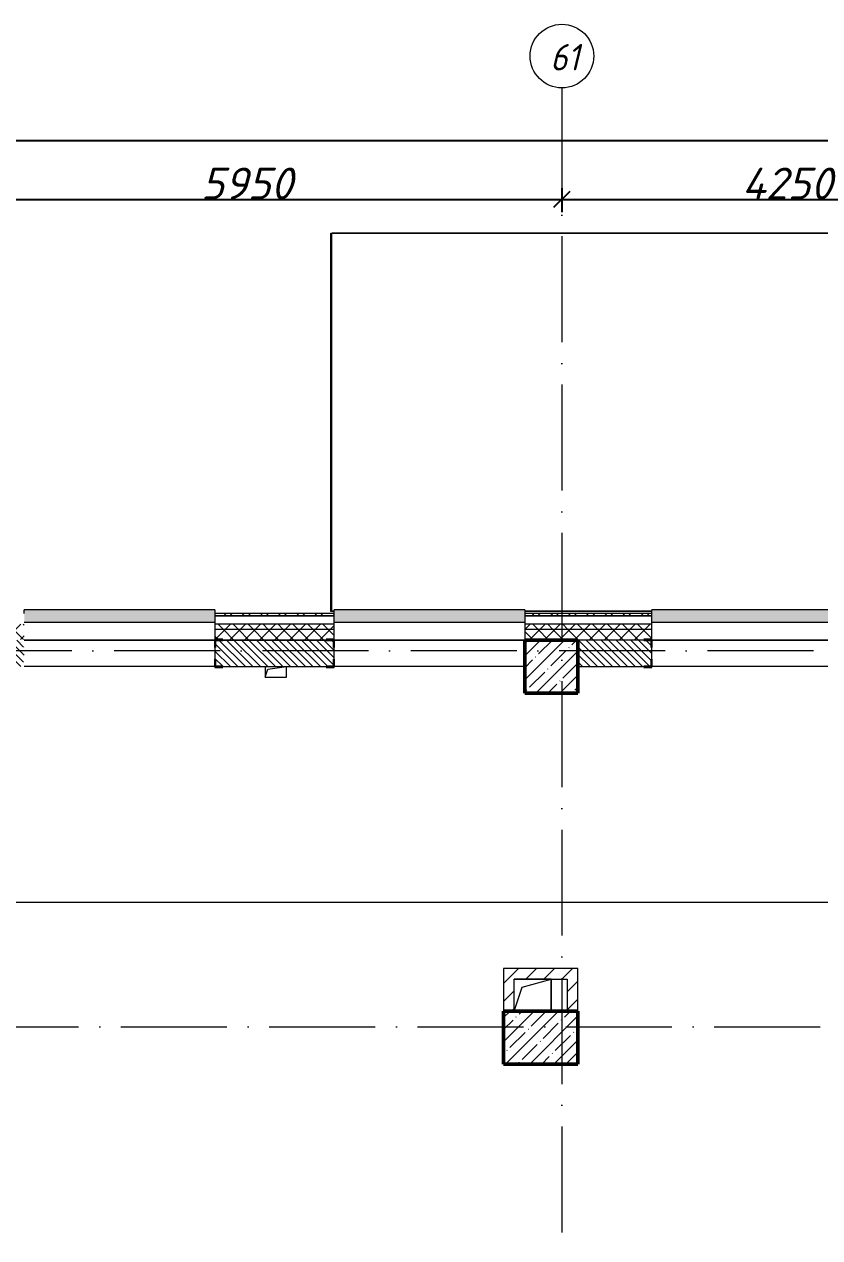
# Model space of a CAD drawing. Header units: millimetres. Extents: x -537608 to 253996, y -217170 to 186033.
# Drawn here: x -65657 to -58148, y -116231 to -104780 of the extents above; entities that cross this region are included whole.
import ezdxf

# ---------------------------------------------------------------- set-up
doc = ezdxf.new("R2010")
doc.units = ezdxf.units.MM
doc.linetypes.add('50_200_ШТРИХ_1Т_ш5_п1_п1_', pattern=[1400, 1000, -200, 0, -200])
for name, color, linetype, lineweight in [('A-____-____-DIMS', 7, 'Continuous', 9), ('A-FLOR-____-OTLN', 7, 'Continuous', 9), ('A-GENM-____-MCUT', 7, 'Continuous', 25), ('A-GENM-____-OTLN', 7, 'Continuous', 9), ('A-GENM-____-OTLN-1', 7, 'Continuous', 25), ('A-GLAZ-____-OTLN', 7, 'Continuous', 9), ('A-ROOF-____-OTLN', 7, 'Continuous', 9), ('A-WALL-____-MCUT', 7, 'Continuous', 13), ('A-WALL-____-MCUT-1', 7, 'Continuous', 9), ('A-WALL-____-OTLN', 7, 'Continuous', 9), ('A-WALL-____-PATT-1', 7, 'Continuous', 9), ('A-WALL-FNSH-MCUT-1', 7, 'Continuous', 9), ('I-WALL-____-OTLN', 7, 'Continuous', 9), ('S-COLS-____-MCUT', 7, 'Continuous', 50), ('S-COLS-____-OTLN', 7, 'Continuous', 9), ('S-GRID-____-IDEN', 7, 'Continuous', 9), ('S-GRID-____-OTLN-1', 7, '50_200_ШТРИХ_1Т_ш5_п1_п1_', 9)]:
    doc.layers.add(name, color=color, linetype=linetype, lineweight=lineweight)
doc.layers.add('A-GLAZ-____-OTLN-1', color=7, linetype='Continuous', lineweight=9, true_color=0xc0c0c0)
doc.layers.add('G-____-____-SYMB-1', color=9, linetype='Continuous', lineweight=9, true_color=0x808080)
doc.styles.add('ISOCPEUR_I', font='isocpeui.ttf', dxfattribs={"height": 300})
doc.styles.add('ISOCPEUR_I_9', font='isocpeui.ttf', dxfattribs={"width": 0.9, "height": 250})
doc.dimstyles.new('ISO-2_5_0_9К_БОЛЬШОЙ_ОСИ', dxfattribs={"dimscale": 304.8, "dimtxt": 248.995294, "dimasz": 0.492126, "dimexe": 0.393701, "dimexo": 0, "dimgap": 0, "dimtad": 1, "dimdec": 0, "dimzin": 0, "dimdsep": 46, "dimtxsty": 'ISOCPEUR_I', "dimblk1": 'OBLIQUE', "dimblk2": 'OBLIQUE', "dimsah": 1, "dimcen": 0.09, "dimdle": 0.393701, "dimazin": 0, "dimtfac": 1, "dimtdec": 4, "dimtix": 1, "dimtmove": 0, "dimatfit": 3, "dimfxl": 1, "dimtvp": 1, "dimtolj": 1, "dimtzin": 0, "dimarcsym": 2})
doc.dimstyles.new('ISO-2_5_0_9К_БОЛЬШОЙ_ОСИ_2', dxfattribs={"dimscale": 304.8, "dimtxt": 248.995294, "dimasz": 0.492126, "dimexe": 0.393701, "dimexo": 0, "dimgap": 0, "dimtad": 1, "dimdec": 0, "dimzin": 0, "dimdsep": 46, "dimtxsty": 'ISOCPEUR_I_9', "dimblk1": 'OBLIQUE', "dimblk2": 'OBLIQUE', "dimsah": 1, "dimcen": 0.09, "dimdle": 0.393701, "dimazin": 0, "dimtfac": 1, "dimtdec": 4, "dimtix": 1, "dimtmove": 2, "dimatfit": 3, "dimfxl": 1, "dimtvp": 1, "dimtolj": 1, "dimtzin": 0, "dimarcsym": 2})
pattern_1 = [(135, (-149681.9, -196272.377), (-35.35534, -35.35534), [])]
pattern_2 = [(45, (-149681.9, -196272.38), (-85.53659, 85.53659), []), (45, (-149624.87, -196272.38), (-85.53659, 85.53659), [])]
pattern_3 = [(45, (-149681.9, -196272.38), (-70.71068, 70.71068), []), (135, (-149681.9, -196272.38), (-70.71068, -70.71068), [])]
pattern_4 = [(45, (-149681.9, -196272.38), (-84.85281, 84.85281), [])]

# ---------------------------------------------------------------- blocks, each defined once
blk = doc.blocks.new('BSC_Колонна _Прямоугольная - 500х500-V39-АР1_План отверстий 2 этажа в осях 1-64_Ю-ЯЯ')
at = {"layer": 'S-COLS-____-OTLN'}
h = blk.add_hatch(dxfattribs=at)
h.set_pattern_fill('FP_49', color=256, style=0, pattern_type=2)
h.set_pattern_definition([(45, (-89000, -85431.04), (-114.04925, 114.04925), []), (45, (-88885.95, -85431.04), (-114.04925, 114.04925), [201.613, -40.323, 3.353, -36.97])])
h.paths.add_polyline_path([(-250, -250), (250, -250), (250, 250), (-250, 250)], flags=0)
at = {"layer": 'S-COLS-____-MCUT'}
for p, q in [((250, 250), (-250, 250)), ((-250, 250), (-250, -250)), ((250, -250), (250, 250)), ((-250, -250), (250, -250))]:
    blk.add_line(p, q, dxfattribs=at)
blk = doc.blocks.new('BSC_Колонна _Прямоугольная - 500х700-V143-АР1_План отверстий 2 этажа в осях 1-64_Ю-ЯЯ')
at = {"layer": 'S-COLS-____-OTLN'}
h = blk.add_hatch(dxfattribs=at)
h.set_pattern_fill('FP_156', color=256, style=0, pattern_type=2)
h.set_pattern_definition([(315, (-81931.04, 88900), (114.04925, 114.04925), []), (315, (-81931.04, 88785.95), (114.04925, 114.04925), [201.613, -40.323, 3.353, -36.97])])
h.paths.add_polyline_path([(-250, -350), (250, -350), (250, 350), (-250, 350)], flags=0)
at = {"layer": 'S-COLS-____-MCUT'}
for p, q in [((250, 350), (-250, 350)), ((-250, 350), (-250, -350)), ((250, -350), (250, 350)), ((-250, -350), (250, -350))]:
    blk.add_line(p, q, dxfattribs=at)
blk = doc.blocks.new('Фахверк_СКБ_Уголок - 250_2700-27497298-АР1_План отверстий 2 этажа в осях 1-64_Ю-ЯЯ')
at = {"layer": 'A-GENM-____-MCUT'}
for p, q in [((200, 181), (125, 181)), ((125, 181), (125, 106)), ((131, 106), (131, 175)), ((131, 175), (200, 175)), ((200, 175), (200, 181)), ((125, 106), (131, 106)), ((131, -6), (125, -6)), ((125, -6), (125, -81)), ((125, -81), (200, -81)), ((131, -75), (131, -6)), ((200, -75), (131, -75)), ((200, -81), (200, -75))]:
    blk.add_line(p, q, dxfattribs=at)
blk = doc.blocks.new('AR_Отверстие прямоугольное _в плите_ - AR_Отверстие прямоугольное _в плите_-V171-АР1_План отверстий 2 этажа в осях 1-64_Ю-ЯЯ')
at = {"layer": 'A-GENM-____-OTLN'}
for p, q in [((-100, 50), (-100, -50)), ((-100, -50), (-75, 25)), ((-75, 25), (100, 50)), ((100, -50), (100, 50)), ((-100, -50), (100, -50))]:
    blk.add_line(p, q, dxfattribs=at)
blk = doc.blocks.new('AR_Отверстие прямоугольное _в плите_ - AR_Отверстие прямоугольное _в плите_-30552577-АР1_План отверстий 2 этажа в осях 1-64_Ю-ЯЯ')
at = {"layer": 'A-GENM-____-OTLN'}
for p, q in [((175, 150), (-175, 150)), ((-100, 75), (175, 150)), ((175, -150), (175, 150)), ((-175, -150), (-100, 75))]:
    blk.add_line(p, q, dxfattribs=at)
blk = doc.blocks.new('Отлив_СКБ - Отлив витража_120_НВФ-31885689-АР1_План отверстий 2 этажа в осях 1-64_Ю-ЯЯ')
at = {"layer": 'A-GLAZ-____-OTLN-1'}
for points in [[(1800, 2), (1800, 120), (0, 120), (0, 2), (737, 2)], [(1800, 0), (1800, 2), (0, 2), (0, 0), (737, 0)]]:
    blk.add_hatch(color=256, dxfattribs=at).paths.add_polyline_path(points, flags=0)
at = {"layer": 'A-GLAZ-____-OTLN'}
for p, q in [((0, 83), (0, 120)), ((1800, 120), (0, 120)), ((1800, 120), (1800, 83)), ((0, 2), (1800, 2)), ((1800, 0), (0, 0))]:
    blk.add_line(p, q, dxfattribs=at)
blk = doc.blocks.new('Ось сетки - Круг_Ø6_00__ISO-2_5_0_9K_-25732049-АР1_План отверстий 2 этажа в осях 1-64_Ю-ЯЯ')
at = {"layer": 'S-GRID-____-IDEN'}
blk.add_circle((0, 0), 3, dxfattribs=at)
blk = doc.blocks.new('_Oblique')
at = {"color": 0, "linetype": 'ByBlock', "lineweight": -2}
blk.add_line((-0.5, -0.5), (0.5, 0.5), dxfattribs=at)
blk = doc.blocks.new('*D2568')
at = {"layer": 'A-____-____-DIMS', "color": 0, "lineweight": -2, "transparency": 16777216}
for p, q in [((-66532, -106326), (-66532, -106552)), ((-60582, -106326), (-60582, -106552)), ((-66652, -106432), (-60462, -106432))]:
    blk.add_line(p, q, dxfattribs=at)
at = {"layer": 'Defpoints', "color": 0, "transparency": 16777216}
for p in [(-66532, -106326), (-60582, -106326), (-60582, -106432)]:
    blk.add_point(p, dxfattribs=at)
at = {"layer": 'A-____-____-DIMS', "color": 0, "lineweight": -2, "transparency": 16777216, "xscale": 150, "yscale": 150, "zscale": 150, "rotation": 180}
blk.add_blockref('_Oblique', (-66532, -106432), dxfattribs=at)
at = {"layer": 'A-____-____-DIMS', "color": 0, "lineweight": -2, "transparency": 16777216, "xscale": 150, "yscale": 150, "zscale": 150}
blk.add_blockref('_Oblique', (-60582, -106432), dxfattribs=at)
at = {"layer": 'A-____-____-DIMS', "color": 0, "transparency": 16777216, "insert": (-63557, -106282), "char_height": 300, "width": 758.48, "attachment_point": 5, "style": 'ISOCPEUR_I'}
blk.add_mtext('\\A1;5950', dxfattribs=at)
blk = doc.blocks.new('*D2569')
at = {"layer": 'A-____-____-DIMS', "color": 0, "lineweight": -2, "transparency": 16777216}
for p, q in [((-60582, -106326), (-60582, -106552)), ((-56332, -106326), (-56332, -106552)), ((-60702, -106432), (-56212, -106432))]:
    blk.add_line(p, q, dxfattribs=at)
at = {"layer": 'Defpoints', "color": 0, "transparency": 16777216}
for p in [(-60582, -106326), (-56332, -106326), (-56332, -106432)]:
    blk.add_point(p, dxfattribs=at)
at = {"layer": 'A-____-____-DIMS', "color": 0, "lineweight": -2, "transparency": 16777216, "xscale": 150, "yscale": 150, "zscale": 150, "rotation": 180}
blk.add_blockref('_Oblique', (-60582, -106432), dxfattribs=at)
at = {"layer": 'A-____-____-DIMS', "color": 0, "lineweight": -2, "transparency": 16777216, "xscale": 150, "yscale": 150, "zscale": 150}
blk.add_blockref('_Oblique', (-56332, -106432), dxfattribs=at)
at = {"layer": 'A-____-____-DIMS', "color": 0, "transparency": 16777216, "insert": (-58457, -106282), "char_height": 300, "width": 781.46, "attachment_point": 5, "style": 'ISOCPEUR_I'}
blk.add_mtext('\\A1;4250', dxfattribs=at)
blk = doc.blocks.new('*D2572')
at = {"layer": 'A-____-____-DIMS', "color": 0, "lineweight": -2, "transparency": 16777216}
for p, q in [((-152032, -105774), (-152032, -106000)), ((-48532, -105774), (-48532, -106000)), ((-152152, -105880), (-100799, -105880)), ((-48412, -105880), (-99920, -105880))]:
    blk.add_line(p, q, dxfattribs=at)
at = {"layer": 'Defpoints', "color": 0, "transparency": 16777216}
for p in [(-152032, -105774), (-48532, -105774), (-48532, -105880)]:
    blk.add_point(p, dxfattribs=at)
at = {"layer": 'A-____-____-DIMS', "color": 0, "lineweight": -2, "transparency": 16777216, "xscale": 150, "yscale": 150, "zscale": 150, "rotation": 180}
blk.add_blockref('_Oblique', (-152032, -105880), dxfattribs=at)
at = {"layer": 'A-____-____-DIMS', "color": 0, "lineweight": -2, "transparency": 16777216, "xscale": 150, "yscale": 150, "zscale": 150}
blk.add_blockref('_Oblique', (-48532, -105880), dxfattribs=at)
at = {"layer": 'A-____-____-DIMS', "color": 0, "transparency": 16777216, "insert": (-100899, -105553), "char_height": 250, "width": 1080.26, "attachment_point": 1, "line_spacing_factor": 1.149209, "style": 'ISOCPEUR_I_9'}
blk.add_mtext('\\A1;103500', dxfattribs=at)

msp = doc.modelspace()

# ---------------------------------------------------------------- hatches: boundary and pattern name
at = {"layer": 'A-WALL-____-PATT-1'}
h = msp.add_hatch(dxfattribs=at)
h.set_pattern_fill('FP_3', color=256, style=0, pattern_type=2)
h.set_pattern_definition(pattern_2)
h.paths.add_polyline_path([(-63089.5484, -110361.3351), (-62731.9, -110361.3351), (-62731.9, -110341.3351), (-63856.9, -110341.3351), (-63856.9, -110361.3351)], flags=0)
h.paths.add_polyline_path([(-60671.9, -110361.3351), (-60671.9, -110341.3351), (-60931.9, -110341.3351), (-60931.9, -110361.3351)], flags=0)
h.paths.add_polyline_path([(-65656.9, -110361.3351), (-65656.9, -110341.3351), (-66781.9, -110341.3351), (-66781.9, -110361.3351), (-65740.7994, -110361.3351)], flags=0)
h.paths.add_polyline_path([(-71431.9, -110361.3351), (-71431.9, -110341.3351), (-72631.9, -110341.3351), (-72631.9, -110361.3351), (-71927.0517, -110361.3351)], flags=0)
h.paths.add_polyline_path([(-74946.9, -110361.3351), (-74431.9, -110361.3351), (-74431.9, -110341.3351), (-74946.9, -110341.3351)], flags=0)
h = msp.add_hatch(dxfattribs=at)
h.set_pattern_fill('FP_3', color=256, style=0, pattern_type=2)
h.set_pattern_definition(pattern_2)
h.paths.add_polyline_path([(-48201.9, -110361.3351), (-48181.9, -110361.3351), (-48181.9, -110341.3351), (-55181.9, -110341.3351), (-55181.9, -110361.3351), (-50717.0437, -110361.3351)], flags=0)
h.paths.add_polyline_path([(-56181.9, -110361.3351), (-56181.9, -110341.3351), (-57931.9, -110341.3351), (-57931.9, -110361.3351), (-57787.0464, -110361.3351)], flags=0)
h.paths.add_polyline_path([(-60438.2974, -110361.3351), (-59731.9, -110361.3351), (-59731.9, -110341.3351), (-60671.9, -110341.3351), (-60671.9, -110361.3351)], flags=0)
h = msp.add_hatch(dxfattribs=at)
h.set_pattern_fill('FP_1', color=256, style=0, pattern_type=2)
h.set_pattern_definition(pattern_3)
h.paths.add_polyline_path([(-48331.9, -110491.3351), (-48281.9, -110491.3351), (-48281.9, -110441.3351), (-55181.9, -110441.3351), (-55181.9, -110491.3351), (-50717.0437, -110491.3351)], flags=0)
h.paths.add_polyline_path([(-60438.2974, -110491.3351), (-59731.9, -110491.3351), (-59731.9, -110441.3351), (-60931.9, -110441.3351), (-60931.9, -110491.3351)], flags=0)
h.paths.add_polyline_path([(-57931.9, -110491.3351), (-56181.9, -110491.3351), (-56181.9, -110441.3351), (-57931.9, -110441.3351)], flags=0)
h.paths.add_polyline_path([(-62731.9, -110491.3351), (-62731.9, -110441.3351), (-63856.9, -110441.3351), (-63856.9, -110491.3351), (-63089.5484, -110491.3351)], flags=0)
h.paths.add_polyline_path([(-65656.9, -110491.3351), (-65656.9, -110441.3351), (-66781.9, -110441.3351), (-66781.9, -110491.3351), (-65740.7994, -110491.3351)], flags=0)
h.paths.add_polyline_path([(-72631.9, -110491.3351), (-71431.9, -110491.3351), (-71431.9, -110441.3351), (-72631.9, -110441.3351)], flags=0)
h.paths.add_polyline_path([(-74431.9, -110491.3351), (-74431.9, -110441.3351), (-77981.9, -110441.3351), (-77981.9, -110491.3351), (-75462.0531, -110491.3351)], flags=0)
h.paths.add_polyline_path([(-79781.9, -110491.3351), (-79781.9, -110441.3351), (-80981.9, -110441.3351), (-80981.9, -110491.3351)], flags=0)
h.paths.add_polyline_path([(-82781.9, -110491.3351), (-82781.9, -110441.3351), (-83981.9, -110441.3351), (-83981.9, -110491.3351)], flags=0)
h.paths.add_polyline_path([(-85781.9, -110491.3351), (-85781.9, -110441.3351), (-87031.9, -110441.3351), (-87031.9, -110491.3351), (-86067.0571, -110491.3351)], flags=0)
h.paths.add_polyline_path([(-89602.0584, -110491.3351), (-88831.9, -110491.3351), (-88831.9, -110441.3351), (-90031.9, -110441.3351), (-90031.9, -110491.3351)], flags=0)
h.paths.add_polyline_path([(-91831.9, -110491.3351), (-91831.9, -110441.3351), (-93031.9, -110441.3351), (-93031.9, -110491.3351), (-92253.3094, -110491.3351)], flags=0)
h.paths.add_polyline_path([(-94831.9, -110491.3351), (-94831.9, -110441.3351), (-96031.9, -110441.3351), (-96031.9, -110491.3351)], flags=0)
h.paths.add_polyline_path([(-98439.5617, -110491.3351), (-97831.9, -110491.3351), (-97831.9, -110441.3351), (-99481.9, -110441.3351), (-99481.9, -110491.3351), (-99323.3121, -110491.3351)], flags=0)
h = msp.add_hatch(dxfattribs=at)
h.set_pattern_fill('FP_1', color=256, style=0, pattern_type=2)
h.set_pattern_definition(pattern_3)
h.paths.add_polyline_path([(-48431.9, -110591.3351), (-48331.9, -110591.3351), (-48331.9, -110491.3351), (-55181.9, -110491.3351), (-55181.9, -110591.3351), (-50717.0437, -110591.3351)], flags=0)
h.paths.add_polyline_path([(-56681.9, -110591.3351), (-56181.9, -110591.3351), (-56181.9, -110491.3351), (-57931.9, -110491.3351), (-57931.9, -110585.3351), (-57856.9, -110585.3351), (-57856.9, -110591.3351), (-57787.0464, -110591.3351)], flags=0)
h.paths.add_polyline_path([(-60438.2974, -110591.3351), (-59806.9, -110591.3351), (-59806.9, -110585.3351), (-59731.9, -110585.3351), (-59731.9, -110491.3351), (-60931.9, -110491.3351), (-60931.9, -110591.3351)], flags=0)
h.paths.add_polyline_path([(-63089.5484, -110591.3351), (-62806.9, -110591.3351), (-62806.9, -110585.3351), (-62731.9, -110585.3351), (-62731.9, -110491.3351), (-63856.9, -110491.3351), (-63856.9, -110585.3351), (-63781.9, -110585.3351), (-63781.9, -110591.3351)], flags=0)
h.paths.add_polyline_path([(-65740.7994, -110591.3351), (-65731.9, -110591.3351), (-65731.9, -110585.3351), (-65656.9, -110585.3351), (-65656.9, -110491.3351), (-66781.9, -110491.3351), (-66781.9, -110591.3351), (-66281.9, -110591.3351)], flags=0)
h.paths.add_polyline_path([(-72181.9, -110591.3351), (-71506.9, -110591.3351), (-71506.9, -110585.3351), (-71431.9, -110585.3351), (-71431.9, -110491.3351), (-72631.9, -110491.3351), (-72631.9, -110585.3351), (-72556.9, -110585.3351), (-72556.9, -110591.3351)], flags=0)
h.paths.add_polyline_path([(-74431.9, -110591.3351), (-74431.9, -110491.3351), (-77981.9, -110491.3351), (-77981.9, -110585.3351), (-77906.9, -110585.3351), (-77906.9, -110591.3351), (-74931.9, -110591.3351)], flags=0)
h.paths.add_polyline_path([(-80981.9, -110591.3351), (-79856.9, -110591.3351), (-79856.9, -110585.3351), (-79781.9, -110585.3351), (-79781.9, -110491.3351), (-80981.9, -110491.3351)], flags=0)
h.paths.add_polyline_path([(-83906.9, -110591.3351), (-82856.9, -110591.3351), (-82856.9, -110585.3351), (-82781.9, -110585.3351), (-82781.9, -110491.3351), (-83981.9, -110491.3351), (-83981.9, -110585.3351), (-83906.9, -110585.3351)], flags=0)
h.paths.add_polyline_path([(-85856.9, -110591.3351), (-85856.9, -110585.3351), (-85781.9, -110585.3351), (-85781.9, -110491.3351), (-87031.9, -110491.3351), (-87031.9, -110585.3351), (-86956.9, -110585.3351), (-86956.9, -110591.3351), (-86067.0571, -110591.3351)], flags=0)
h.paths.add_polyline_path([(-88906.9, -110591.3351), (-88906.9, -110585.3351), (-88831.9, -110585.3351), (-88831.9, -110491.3351), (-90031.9, -110491.3351), (-90031.9, -110585.3351), (-89956.9, -110585.3351), (-89956.9, -110591.3351), (-89602.0584, -110591.3351)], flags=0)
h.paths.add_polyline_path([(-91906.9, -110591.3351), (-91906.9, -110585.3351), (-91831.9, -110585.3351), (-91831.9, -110491.3351), (-93031.9, -110491.3351), (-93031.9, -110585.3351), (-92956.9, -110585.3351), (-92956.9, -110591.3351), (-92253.3094, -110591.3351)], flags=0)
h.paths.add_polyline_path([(-95956.9, -110591.3351), (-94906.9, -110591.3351), (-94906.9, -110585.3351), (-94831.9, -110585.3351), (-94831.9, -110491.3351), (-96031.9, -110491.3351), (-96031.9, -110585.3351), (-95956.9, -110585.3351)], flags=0)
h.paths.add_polyline_path([(-97906.9, -110591.3351), (-97906.9, -110585.3351), (-97831.9, -110585.3351), (-97831.9, -110491.3351), (-99481.9, -110491.3351), (-99481.9, -110591.3351), (-98439.5617, -110591.3351)], flags=0)
h = msp.add_hatch(dxfattribs=at)
h.set_pattern_fill('FP_6', color=256, style=0, pattern_type=2)
h.set_pattern_definition(pattern_1)
h.paths.add_polyline_path([(-62806.9, -110841.3351), (-62737.9, -110841.3351), (-62737.9, -110772.3351), (-62731.9, -110772.3351), (-62731.9, -110660.3351), (-62737.9, -110660.3351), (-62737.9, -110591.3351), (-63850.9, -110591.3351), (-63850.9, -110660.3351), (-63856.9, -110660.3351), (-63856.9, -110772.3351), (-63850.9, -110772.3351), (-63850.9, -110841.3351), (-63089.5484, -110841.3351)], flags=0)
h.paths.add_polyline_path([(-65731.9, -110841.3351), (-65662.9, -110841.3351), (-65662.9, -110772.3351), (-65656.9, -110772.3351), (-65656.9, -110660.3351), (-65662.9, -110660.3351), (-65662.9, -110591.3351), (-66281.9, -110591.3351), (-66281.9, -110841.3351), (-65740.7994, -110841.3351)], flags=0)
h = msp.add_hatch(dxfattribs=at)
h.set_pattern_fill('FP_6', color=256, style=0, pattern_type=2)
h.set_pattern_definition(pattern_1)
h.paths.add_polyline_path([(-57925.9, -110841.3351), (-56681.9, -110841.3351), (-56681.9, -110591.3351), (-57925.9, -110591.3351), (-57925.9, -110660.3351), (-57931.9, -110660.3351), (-57931.9, -110772.3351), (-57925.9, -110772.3351), (-57925.9, -110840.1351)], flags=0)
h.paths.add_polyline_path([(-59737.9, -110841.3351), (-59737.9, -110772.3351), (-59731.9, -110772.3351), (-59731.9, -110660.3351), (-59737.9, -110660.3351), (-59737.9, -110591.3351), (-60431.9, -110591.3351), (-60431.9, -110841.3351), (-59806.9, -110841.3351)], flags=0)
h = msp.add_hatch(dxfattribs=at)
h.set_pattern_fill('FP_4', color=256, style=0, pattern_type=2)
h.set_pattern_definition(pattern_4)
h.paths.add_polyline_path([(-60531.9, -113791.3351), (-60531.9, -113691.3351), (-61131.9, -113691.3351), (-61131.9, -113791.3351), (-61031.9, -113791.3351)], flags=0)
h = msp.add_hatch(dxfattribs=at)
h.set_pattern_fill('FP_4', color=256, style=0, pattern_type=2)
h.set_pattern_definition(pattern_4)
h.paths.add_polyline_path([(-60432.0157, -114091.3351), (-60431.9, -114091.3351), (-60431.9, -113691.3351), (-60531.9, -113691.3351), (-60531.9, -114091.3351)], flags=0)
h = msp.add_hatch(dxfattribs=at)
h.set_pattern_fill('FP_4', color=256, style=0, pattern_type=2)
h.set_pattern_definition(pattern_4)
h.paths.add_polyline_path([(-61031.9, -114091.3351), (-61031.9, -113791.3351), (-61131.9, -113791.3351), (-61131.9, -114091.3351)], flags=0)

# ---------------------------------------------------------------- linework, layer by layer
at = {"layer": 'A-FLOR-____-OTLN'}
for p, q in [((-61031.9, -113791.6826), (-60681.9, -113791.6826)), ((-60681.9, -113791.6826), (-60681.9, -114091.3351))]:
    msp.add_line(p, q, dxfattribs=at)
at = {"layer": 'A-ROOF-____-OTLN'}
msp.add_line((-62755.6298, -106753.6479), (-62751.6298, -106753.6479), dxfattribs=at)
at = {"layer": 'A-WALL-____-MCUT'}
for p, q in [((-63856.9, -110361.3351), (-63856.9, -110585.3351)), ((-62731.9, -110361.3351), (-63856.9, -110361.3351)), ((-63856.9, -110361.3351), (-62731.9, -110361.3351)), ((-62731.9, -110585.3351), (-62731.9, -110361.3351)), ((-59731.9, -110361.3351), (-60931.9, -110361.3351)), ((-60931.9, -110361.3351), (-60931.9, -110591.3351)), ((-60931.9, -110361.3351), (-60671.9, -110361.3351)), ((-59731.9, -110585.3351), (-59731.9, -110361.3351)), ((-63856.9, -110660.3351), (-63856.9, -110772.3351)), ((-62731.9, -110772.3351), (-62731.9, -110660.3351)), ((-59731.9, -110772.3351), (-59731.9, -110660.3351)), ((-63781.9, -110841.3351), (-62806.9, -110841.3351)), ((-60431.9, -110841.3351), (-59806.9, -110841.3351))]:
    msp.add_line(p, q, dxfattribs=at)
at = {"layer": 'A-WALL-____-MCUT-1'}
for p, q in [((-62731.9, -110441.3351), (-63856.9, -110441.3351)), ((-62731.9, -110491.3351), (-63856.9, -110491.3351)), ((-59731.9, -110441.3351), (-60931.9, -110441.3351)), ((-59731.9, -110491.3351), (-60931.9, -110491.3351)), ((-63781.9, -110591.3351), (-62806.9, -110591.3351)), ((-62806.9, -110591.3351), (-63781.9, -110591.3351)), ((-59806.9, -110591.3351), (-60431.9, -110591.3351))]:
    msp.add_line(p, q, dxfattribs=at)
at = {"layer": 'A-WALL-____-OTLN'}
for p, q in [((-63856.9, -110591.3351), (-65656.9, -110591.3351)), ((-65656.9, -110591.3351), (-63856.9, -110591.3351)), ((-60931.9, -110591.3351), (-62731.9, -110591.3351)), ((-62731.9, -110591.3351), (-60931.9, -110591.3351)), ((-57931.9, -110591.3351), (-59731.9, -110591.3351)), ((-59731.9, -110591.3351), (-57931.9, -110591.3351)), ((-63856.9, -110841.3351), (-65656.9, -110841.3351)), ((-60931.9, -110841.3351), (-62731.9, -110841.3351)), ((-57931.9, -110841.3351), (-59731.9, -110841.3351))]:
    msp.add_line(p, q, dxfattribs=at)
at = {"layer": 'A-WALL-FNSH-MCUT-1'}
for p, q in [((-62731.9, -110341.3351), (-63856.9, -110341.3351)), ((-63856.9, -110341.3351), (-63856.9, -110361.3351)), ((-62731.9, -110361.3351), (-62731.9, -110341.3351)), ((-59731.9, -110341.3351), (-60931.9, -110341.3351)), ((-60931.9, -110341.3351), (-60931.9, -110361.3351)), ((-60671.9, -110361.3351), (-59731.9, -110361.3351)), ((-59731.9, -110361.3351), (-59731.9, -110341.3351)), ((-60431.9, -113691.3351), (-61131.9, -113691.3351)), ((-61131.9, -113691.3351), (-61131.9, -114091.3351)), ((-60431.9, -114091.3351), (-60431.9, -113691.3351)), ((-61031.9, -113791.3351), (-60531.9, -113791.3351)), ((-61031.9, -114091.3351), (-61031.9, -113791.3351)), ((-60531.9, -113791.3351), (-60531.9, -114091.3351))]:
    msp.add_line(p, q, dxfattribs=at)
at = {"layer": 'G-____-____-SYMB-1'}
msp.add_line((-154652.523, -113063.3245), (-45152.6344, -113063.3245), dxfattribs=at)
at = {"layer": 'I-WALL-____-OTLN'}
for p, q in [((-62761.6298, -110322.3351), (-62761.6298, -106750.6479)), ((-62761.6298, -106750.6479), (-62755.6298, -106750.6479)), ((-62755.6298, -106750.6479), (-62755.6298, -110316.3351)), ((-62751.6298, -106747.6479), (-50300.5701, -106747.6479)), ((-62751.6298, -106747.6479), (-62751.6298, -106753.6479)), ((-50306.5701, -106753.6479), (-62751.6298, -106753.6479)), ((-62761.6298, -110316.3351), (-62731.9, -110316.3351)), ((-62731.9, -110322.3351), (-62761.6298, -110322.3351)), ((-60931.9, -110316.3351), (-59731.9, -110316.3351)), ((-59731.9, -110322.3351), (-60931.9, -110322.3351))]:
    msp.add_line(p, q, dxfattribs=at)
at = {"layer": 'S-GRID-____-OTLN-1'}
for p, q in [((-60581.9, -105379.5257), (-60581.9, -156291.3351)), ((-45607.4934, -110691.3351), (-154350.6702, -110691.3351)), ((-154350.6702, -114241.3351), (-45607.4934, -114241.3351))]:
    msp.add_line(p, q, dxfattribs=at)

# ---------------------------------------------------------------- block references
at = {"layer": 'A-GENM-____-OTLN'}
for name, p in [('AR_Отверстие прямоугольное _в плите_ - AR_Отверстие прямоугольное _в плите_-V171-АР1_План отверстий 2 этажа в осях 1-64_Ю-ЯЯ', (-63281.9, -110891.3351)), ('AR_Отверстие прямоугольное _в плите_ - AR_Отверстие прямоугольное _в плите_-30552577-АР1_План отверстий 2 этажа в осях 1-64_Ю-ЯЯ', (-60856.9, -113941.6826))]:
    msp.add_blockref(name, p, dxfattribs=at)
at = {"layer": 'A-GENM-____-OTLN-1'}
msp.add_blockref('Фахверк_СКБ_Уголок - 250_2700-27497298-АР1_План отверстий 2 этажа в осях 1-64_Ю-ЯЯ', (-63981.9, -110766.3351), dxfattribs=at)
at = {"layer": 'A-GENM-____-OTLN-1', "rotation": 180}
for p in [(-62606.9, -110666.3351), (-59606.9, -110666.3351)]:
    msp.add_blockref('Фахверк_СКБ_Уголок - 250_2700-27497298-АР1_План отверстий 2 этажа в осях 1-64_Ю-ЯЯ', p, dxfattribs=at)
at = {"layer": 'A-GLAZ-____-OTLN'}
for p in [(-65656.9, -110424.3351), (-62731.9, -110424.3351), (-59731.9, -110424.3351)]:
    msp.add_blockref('Отлив_СКБ - Отлив витража_120_НВФ-31885689-АР1_План отверстий 2 этажа в осях 1-64_Ю-ЯЯ', p, dxfattribs=at)
at = {"layer": 'S-COLS-____-OTLN'}
msp.add_blockref('BSC_Колонна _Прямоугольная - 500х500-V39-АР1_План отверстий 2 этажа в осях 1-64_Ю-ЯЯ', (-60681.9, -110841.3351), dxfattribs=at)
at = {"layer": 'S-COLS-____-OTLN', "rotation": 89.9999999999999}
msp.add_blockref('BSC_Колонна _Прямоугольная - 500х700-V143-АР1_План отверстий 2 этажа в осях 1-64_Ю-ЯЯ', (-60781.9, -114341.3351), dxfattribs=at)
at = {"layer": 'S-GRID-____-IDEN', "xscale": 99.99999999999993, "yscale": 99.99999999999993, "zscale": 99.99999999999993, "rotation": 180}
msp.add_blockref('Ось сетки - Круг_Ø6_00__ISO-2_5_0_9K_-25732049-АР1_План отверстий 2 этажа в осях 1-64_Ю-ЯЯ', (-60581.9, -105079.5257), dxfattribs=at)

# ---------------------------------------------------------------- texts
at = {"layer": 'S-GRID-____-IDEN', "insert": (-60692.4217, -104965.592), "char_height": 250, "width": 346.329, "attachment_point": 1, "style": 'ISOCPEUR_I_9'}
msp.add_mtext('61', dxfattribs=at)

# ---------------------------------------------------------------- dimensions: what is measured, and where the dimension line sits
at = {"layer": 'A-____-____-DIMS'}
dim = msp.add_linear_dim(base=(-48531.9, -105879.7085), p1=(-152031.9, -105773.6425), p2=(-48531.9, -105773.6425), dimstyle='ISO-2_5_0_9К_БОЛЬШОЙ_ОСИ_2', override={"dimpost": '<>', "dimfxl": 103500}, dxfattribs=at)
dim.commit()
dim.dimension.update_dxf_attribs({"geometry": '*D2572', "text_midpoint": (-100359.0497, -105719.7612), "dimtype": 160})
for base, p1, p2, override, picture, middle in [((-60581.9, -106431.9278), (-66531.9, -106325.8618), (-60581.9, -106325.8618), {"dimpost": '<>', "dimfxl": 5950}, '*D2568', (-63556.9, -106281.9278)), ((-56331.9, -106431.9278), (-60581.9, -106325.8618), (-56331.9, -106325.8618), {"dimpost": '<>', "dimfxl": 4250}, '*D2569', (-58456.9, -106281.9278))]:
    dim = msp.add_linear_dim(base=base, p1=p1, p2=p2, dimstyle='ISO-2_5_0_9К_БОЛЬШОЙ_ОСИ', override=override, dxfattribs=at)
    dim.commit()
    dim.dimension.update_dxf_attribs({"geometry": picture, "text_midpoint": middle})

doc.saveas('drawing.dxf')
